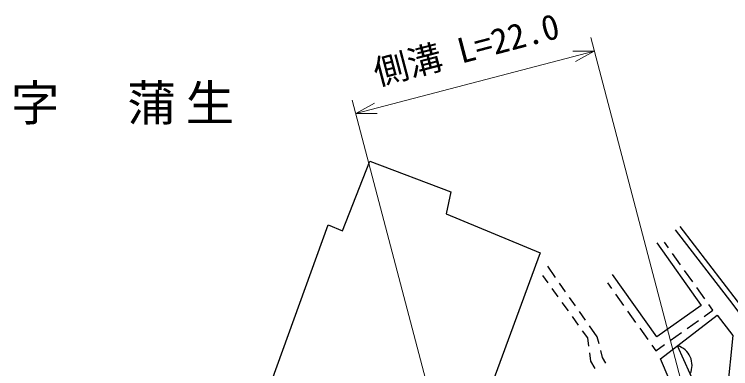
# Model space of a CAD drawing. Units: millimetres, scale not verified. Extents: x 40000 to 680000, y 20000 to 380000.
# Drawn here: x 354467 to 406115, y 315866 to 341437 of the extents above; entities that cross this region are included whole.
import ezdxf
from ezdxf.enums import TextEntityAlignment as Align

# ---------------------------------------------------------------- set-up
doc = ezdxf.new("R2010")
doc.units = ezdxf.units.MM
doc.header["$LTSCALE"] = 1000
doc.layers.add('M-BGD', color=7, linetype='Continuous', lineweight=25)
doc.layers.add('M-STR-HTXT', color=7, linetype='Continuous', lineweight=13)
doc.styles.add('ＭＳ ゴシック', font='')
doc.styles.get('ＭＳ ゴシック').set_extended_font_data('MS Gothic')

msp = doc.modelspace()

# ---------------------------------------------------------------- linework, layer by layer
at = {"layer": 'M-BGD'}
for p, q in [((401634, 324576), (401338, 324990)), ((402505, 323355), (401924, 324169)), ((393492, 322446), (392929, 323253)), ((403376, 322134), (402795, 322948)), ((392951, 322058), (392574, 322583)), ((394208, 321422), (393779, 322037)), ((397226, 322056), (397522, 321642)), ((393681, 321044), (393243, 321652)), ((404247, 320913), (403667, 321727)), ((394924, 320397), (394494, 321012)), ((397812, 321235), (398393, 320421)), ((394411, 320029), (393973, 320638)), ((404833, 320092), (404538, 320506)), ((395640, 319372), (395210, 319987)), ((398683, 320014), (399264, 319200)), ((404202, 319641), (404833, 320092)), ((395141, 319014), (394703, 319623)), ((402981, 318770), (403795, 319351)), ((396490, 318156), (395926, 318962)), ((399554, 318793), (400135, 317979)), ((395810, 318084), (395433, 318608)), ((396623, 317651), (396490, 318156)), ((401760, 317899), (402574, 318480)), ((395889, 317494), (395810, 318084)), ((396883, 316662), (396750, 317167)), ((400426, 317572), (400721, 317158)), ((400721, 317158), (401353, 317609)), ((396034, 316407), (395955, 316998)), ((397112, 316274), (396883, 316662)), ((396348, 315888), (396034, 316407))]:
    msp.add_line(p, q, dxfattribs=at)
for points in [[(470989, 335877), (468012, 333554), (465439, 332953), (462165, 332451), (457390, 331285), (448486, 329285), (445499, 327994), (439639, 326828), (434891, 325923), (427860, 321484), (419837, 320103), (416299, 319578), (411423, 319202), (408975, 319080), (407455, 319336), (406930, 319645), (406291, 320493), (402138, 325876)], [(470735, 336202), (467847, 334005), (465354, 333423), (462109, 332918), (457296, 331687), (448330, 329607), (445376, 328391), (439560, 327234), (434736, 326314), (427596, 321892), (419771, 320511), (416251, 319957), (411398, 319571), (408999, 319495), (407599, 319731), (407210, 319959), (406619, 320743), (402465, 326128)], [(368086, 304167), (370352, 310002), (374011, 308827), (375059, 311658), (372196, 312675), (377085, 326241), (378126, 325806), (380108, 330843)], [(380108, 330843), (385931, 328619), (385613, 327029), (392390, 324232), (383495, 300019), (377832, 301925), (377128, 300615)], [(400782, 324944), (403992, 320424), (400795, 318153), (397585, 322673)], [(407915, 300459), (404243, 309080), (401065, 316574), (405134, 319732), (406275, 318253)], [(406275, 318253), (405874, 314222), (405890, 310875), (405986, 309338), (410732, 298927)], [(405986, 309338), (404114, 313467), (402289, 317524)]]:
    msp.add_lwpolyline(points, dxfattribs=at)
msp.add_arc((401846, 316105), 1487, 335.8023, 72.6311, dxfattribs=at)
at = {"layer": 'M-STR-HTXT'}
for p, q in [((405168, 304933), (396030, 339753)), ((379083, 334272), (396283, 338786)), ((396283, 338786), (394737, 338768)), ((396283, 338786), (394928, 338043)), ((387967, 300419), (378829, 335239)), ((379083, 334272), (380438, 335016)), ((379083, 334272), (380629, 334290))]:
    msp.add_line(p, q, dxfattribs=at)

# ---------------------------------------------------------------- texts
at = {"layer": 'M-BGD', "insert": (362619, 333480), "char_height": 2566, "attachment_point": 8, "style": 'ＭＳ ゴシック'}
msp.add_mtext('\\T1.2;字\u3000蒲生', dxfattribs=at)
at = {"layer": 'M-STR-HTXT', "style": 'ＭＳ ゴシック'}
msp.add_text('側溝 L=22.0', height=1833, rotation=14.705, dxfattribs=at).set_placement((387429, 337496), align=Align.BOTTOM_CENTER)

doc.saveas('drawing.dxf')
